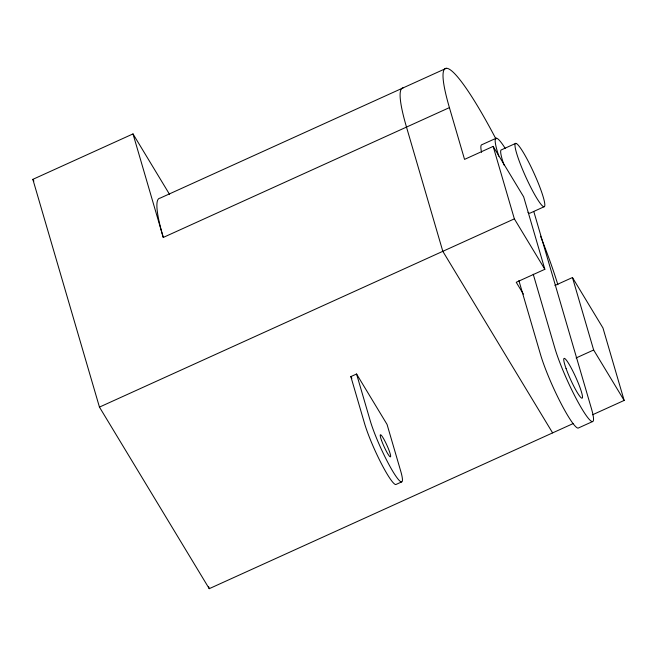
<?xml version="1.0" encoding="UTF-8"?>
<svg xmlns="http://www.w3.org/2000/svg" width="657" height="657" viewBox="0 0 657 657"><rect width="100%" height="100%" fill="white"/><g stroke="black" fill="none" stroke-linecap="round" stroke-linejoin="round"><path stroke-width="0.99" d="M573.052 423.617L209.246 588.68L99.453 407.102L32.85 179.353L133.001 133.913L169.596 194.439M446.226 68.32L160.086 198.143A142.602 18.519 65.6 0 0 163.273 237.44L449.413 107.617A142.602 18.519 65.6 0 1 495.92 138.906M496.232 138.2L481.926 144.688A47.534 6.176 65.6 0 0 481.565 152.301M523.399 294.122L516.238 282.28L544.85 269.296L523.662 196.829L493.161 146.396L464.548 159.38L449.413 107.617M515.737 143.357L501.431 149.845A34.764 4.517 65.6 0 0 504.026 165.038M99.453 407.102L514.357 218.863L493.161 146.396M544.053 206.774A34.764 4.517 65.6 0 1 518.693 159.569A34.764 4.517 65.6 0 1 526.947 158.854A34.764 4.517 65.6 0 1 544.053 206.774L529.747 213.27A34.764 4.517 65.6 0 1 528.031 212.293M401.575 481.942L395.851 484.538A39.609 5.149 65.6 0 1 380.871 462.668A39.609 5.149 65.6 0 1 364.463 423.19L350.846 376.601L356.562 374.005L387.063 424.447L400.688 471.028A39.609 5.149 65.6 0 1 393.009 471.693A39.609 5.149 65.6 0 1 370.187 420.595L356.562 374.005M554.927 285.483L572.461 277.533L602.962 327.966L624.15 400.433L592.565 414.764M576.115 357.95L593.649 350L572.461 277.533M592.474 421.613L578.16 428.101A47.534 6.176 65.6 0 1 560.191 401.854A47.534 6.176 65.6 0 1 540.506 354.484L518.89 280.58M514.357 218.863L544.85 269.296M593.649 350L624.15 400.433M552.611 432.889L442.818 251.319L406.494 127.088A142.602 18.519 65.6 0 1 403.308 87.8M350.846 376.601L351.897 378.342M32.85 179.353L33.909 181.102M533.886 211.817L591.407 408.514A47.534 6.176 65.6 0 1 582.192 409.311A47.534 6.176 65.6 0 1 554.812 347.988L533.238 274.232M498.729 156.21L497.292 151.291A47.534 6.176 65.6 0 1 505.34 148.597M133.001 133.913L163.273 237.44M208.671 586.717L209.246 588.68M540.555 236.224A142.602 18.519 65.6 0 1 557.875 284.736M381.528 440.404A12.138 1.577 65.6 0 0 390.381 456.886A12.138 1.577 65.6 0 0 384.411 440.149A12.138 1.577 65.6 0 0 381.528 440.404M566.063 368.503A21.87 2.842 65.6 0 0 582.012 398.199A21.87 2.842 65.6 0 0 571.253 368.06A21.87 2.842 65.6 0 0 566.063 368.503"/></g></svg>
